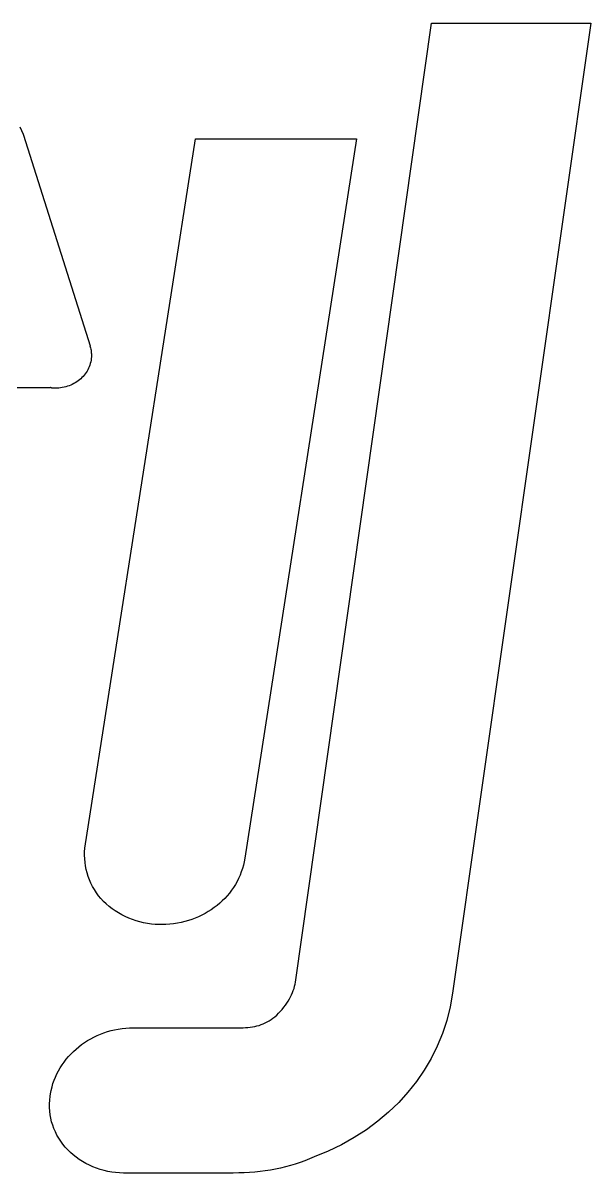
# Model space of a CAD drawing. Header units: millimetres. Extents: x 6 to 276, y -192 to -5.
# Drawn here: x 134.115 to 136.266, y -191.039 to -186.683 of the extents above; entities that cross this region are included whole.
import ezdxf

# ---------------------------------------------------------------- set-up
doc = ezdxf.new("R2010")
doc.units = ezdxf.units.MM
doc.layers.add('BLUETHIRTYONE', color=171, linetype='CONTINUOUS')
doc.layers.add('RED', color=14, linetype='CONTINUOUS')

msp = doc.modelspace()

# ---------------------------------------------------------------- linework, layer by layer
at = {"layer": 'BLUETHIRTYONE', "linetype": 'CONTINUOUS'}
for p, q in [((135.1466, -190.3158), (135.6622, -186.6831)), ((135.6622, -186.6831), (136.2656, -186.6831)), ((136.2656, -186.6831), (135.7416, -190.3575)), ((134.1033, -187.0761), (134.1152, -187.1045)), ((134.1152, -187.1045), (134.1173, -187.1083)), ((134.1173, -187.1083), (134.3699, -187.9054)), ((134.3491, -189.809), (134.7687, -187.1216)), ((134.7687, -187.1216), (135.3783, -187.1216)), ((135.3783, -187.1216), (134.9545, -189.847)), ((134.3699, -187.9054), (134.3679, -187.9054)), ((134.3679, -187.9054), (134.3693, -187.9097)), ((134.3693, -187.9097), (134.3706, -187.914)), ((134.3706, -187.914), (134.3717, -187.9183)), ((134.3717, -187.9183), (134.3726, -187.9227)), ((134.3726, -187.9227), (134.3732, -187.9272)), ((134.3732, -187.9272), (134.3737, -187.9318)), ((134.3739, -187.948), (134.3734, -187.9544)), ((134.3737, -187.9318), (134.374, -187.9366)), ((134.3741, -187.9415), (134.3739, -187.948)), ((134.374, -187.9366), (134.3741, -187.9415)), ((134.3604, -187.9962), (134.3573, -188.0016)), ((134.3632, -187.9907), (134.3604, -187.9962)), ((134.3657, -187.985), (134.3632, -187.9907)), ((134.3678, -187.9791), (134.3657, -187.985)), ((134.3697, -187.9731), (134.3678, -187.9791)), ((134.3713, -187.967), (134.3697, -187.9731)), ((134.3725, -187.9608), (134.3713, -187.967)), ((134.3734, -187.9544), (134.3725, -187.9608)), ((134.3236, -188.0385), (134.3184, -188.0421)), ((134.3286, -188.0346), (134.3236, -188.0385)), ((134.3334, -188.0304), (134.3286, -188.0346)), ((134.338, -188.0261), (134.3334, -188.0304)), ((134.3423, -188.0216), (134.338, -188.0261)), ((134.3465, -188.0169), (134.3423, -188.0216)), ((134.3503, -188.012), (134.3465, -188.0169)), ((134.3539, -188.0069), (134.3503, -188.012)), ((134.3573, -188.0016), (134.3539, -188.0069)), ((134.2175, -188.0648), (133.777, -188.0648)), ((134.2187, -188.0636), (134.2175, -188.0629)), ((134.2175, -188.0629), (134.2175, -188.0648)), ((134.2199, -188.0642), (134.2187, -188.0636)), ((134.2211, -188.0647), (134.2199, -188.0642)), ((134.2222, -188.0651), (134.2211, -188.0647)), ((134.2234, -188.0655), (134.2222, -188.0651)), ((134.2246, -188.0658), (134.2234, -188.0655)), ((134.2258, -188.0661), (134.2246, -188.0658)), ((134.2269, -188.0663), (134.2258, -188.0661)), ((134.2281, -188.0664), (134.2269, -188.0663)), ((134.2293, -188.0665), (134.2281, -188.0664)), ((134.2305, -188.0666), (134.2293, -188.0665)), ((134.2316, -188.0667), (134.2305, -188.0666)), ((134.234, -188.0667), (134.2316, -188.0667)), ((134.2363, -188.0667), (134.234, -188.0667)), ((134.2433, -188.0666), (134.2363, -188.0667)), ((134.2503, -188.0661), (134.2433, -188.0666)), ((134.2571, -188.0653), (134.2503, -188.0661)), ((134.2638, -188.0642), (134.2571, -188.0653)), ((134.2704, -188.0628), (134.2638, -188.0642)), ((134.277, -188.0612), (134.2704, -188.0628)), ((134.2833, -188.0592), (134.277, -188.0612)), ((134.2896, -188.057), (134.2833, -188.0592)), ((134.2957, -188.0546), (134.2896, -188.057)), ((134.3016, -188.0518), (134.2957, -188.0546)), ((134.3074, -188.0488), (134.3016, -188.0518)), ((134.313, -188.0456), (134.3074, -188.0488)), ((134.3184, -188.0421), (134.313, -188.0456)), ((134.3481, -189.8356), (134.3482, -189.8223)), ((134.3482, -189.8223), (134.3491, -189.809)), ((134.3486, -189.849), (134.3481, -189.8356)), ((134.3499, -189.8624), (134.3486, -189.849)), ((134.3518, -189.8757), (134.3499, -189.8624)), ((134.9522, -189.8602), (134.9493, -189.8733)), ((134.9545, -189.847), (134.9522, -189.8602)), ((134.3545, -189.889), (134.3518, -189.8757)), ((134.3578, -189.9022), (134.3545, -189.889)), ((134.3619, -189.9153), (134.3578, -189.9022)), ((134.9368, -189.9109), (134.9314, -189.923)), ((134.9416, -189.8986), (134.9368, -189.9109)), ((134.9457, -189.8861), (134.9416, -189.8986)), ((134.9493, -189.8733), (134.9457, -189.8861)), ((134.3666, -189.9282), (134.3619, -189.9153)), ((134.3721, -189.9409), (134.3666, -189.9282)), ((134.3783, -189.9533), (134.3721, -189.9409)), ((134.3852, -189.9654), (134.3783, -189.9533)), ((134.9191, -189.9462), (134.9121, -189.9573)), ((134.9255, -189.9347), (134.9191, -189.9462)), ((134.9314, -189.923), (134.9255, -189.9347)), ((134.3928, -189.9772), (134.3852, -189.9654)), ((134.4012, -189.9886), (134.3928, -189.9772)), ((134.4102, -189.9997), (134.4012, -189.9886)), ((134.42, -190.0102), (134.4102, -189.9997)), ((134.8791, -189.9986), (134.8697, -190.008)), ((134.8881, -189.9888), (134.8791, -189.9986)), ((134.8966, -189.9787), (134.8881, -189.9888)), ((134.9046, -189.9682), (134.8966, -189.9787)), ((134.9121, -189.9573), (134.9046, -189.9682)), ((134.4301, -190.0199), (134.42, -190.0102)), ((134.4408, -190.0292), (134.4301, -190.0199)), ((134.4521, -190.038), (134.4408, -190.0292)), ((134.4639, -190.0463), (134.4521, -190.038)), ((134.8279, -190.0416), (134.8164, -190.0489)), ((134.8389, -190.0338), (134.8279, -190.0416)), ((134.8496, -190.0256), (134.8389, -190.0338)), ((134.8599, -190.017), (134.8496, -190.0256)), ((134.8697, -190.008), (134.8599, -190.017)), ((134.4761, -190.054), (134.4639, -190.0463)), ((134.4888, -190.0612), (134.4761, -190.054)), ((134.5019, -190.0678), (134.4888, -190.0612)), ((134.5153, -190.0738), (134.5019, -190.0678)), ((134.5291, -190.0792), (134.5153, -190.0738)), ((134.5431, -190.0839), (134.5291, -190.0792)), ((134.5574, -190.088), (134.5431, -190.0839)), ((134.7274, -190.0866), (134.7136, -190.0899)), ((134.741, -190.0828), (134.7274, -190.0866)), ((134.7543, -190.0784), (134.741, -190.0828)), ((134.7673, -190.0735), (134.7543, -190.0784)), ((134.7801, -190.0681), (134.7673, -190.0735)), ((134.7925, -190.0622), (134.7801, -190.0681)), ((134.8047, -190.0558), (134.7925, -190.0622)), ((134.8164, -190.0489), (134.8047, -190.0558)), ((134.5718, -190.0913), (134.5574, -190.088)), ((134.5865, -190.094), (134.5718, -190.0913)), ((134.6012, -190.0959), (134.5865, -190.094)), ((134.616, -190.0971), (134.6012, -190.0959)), ((134.6309, -190.0975), (134.616, -190.0971)), ((134.6413, -190.0975), (134.6309, -190.0975)), ((134.6561, -190.0972), (134.6413, -190.0975)), ((134.6708, -190.0963), (134.6561, -190.0972)), ((134.6852, -190.0947), (134.6708, -190.0963)), ((134.6995, -190.0926), (134.6852, -190.0947)), ((134.7136, -190.0899), (134.6995, -190.0926)), ((135.1353, -190.3557), (135.1384, -190.3476)), ((135.1384, -190.3476), (135.1411, -190.3396)), ((135.1411, -190.3396), (135.1434, -190.3316)), ((135.1434, -190.3316), (135.1452, -190.3236)), ((135.1452, -190.3236), (135.1466, -190.3158)), ((135.1138, -190.3957), (135.1189, -190.3878)), ((135.1189, -190.3878), (135.1236, -190.3798)), ((135.1236, -190.3798), (135.1279, -190.3718)), ((135.1279, -190.3718), (135.1318, -190.3638)), ((135.1318, -190.3638), (135.1353, -190.3557)), ((135.7416, -190.3575), (135.7323, -190.4099)), ((135.0756, -190.441), (135.0829, -190.4338)), ((135.0829, -190.4338), (135.0898, -190.4265)), ((135.0898, -190.4265), (135.0963, -190.419)), ((135.0963, -190.419), (135.1025, -190.4113)), ((135.1025, -190.4113), (135.1084, -190.4036)), ((135.1084, -190.4036), (135.1138, -190.3957)), ((135.7323, -190.4099), (135.7195, -190.461)), ((135.0087, -190.4796), (135.0166, -190.4769)), ((135.0166, -190.4769), (135.0244, -190.4737)), ((135.0244, -190.4737), (135.032, -190.4702)), ((135.032, -190.4702), (135.0395, -190.4663)), ((135.0395, -190.4663), (135.0469, -190.4621)), ((135.0469, -190.4621), (135.0542, -190.4574)), ((135.0542, -190.4574), (135.0614, -190.4523)), ((135.0614, -190.4523), (135.0685, -190.4469)), ((135.0685, -190.4469), (135.0756, -190.441)), ((135.7195, -190.461), (135.7032, -190.5105)), ((134.3835, -190.5243), (134.3959, -190.5183)), ((134.3959, -190.5183), (134.4086, -190.5128)), ((134.4086, -190.5128), (134.4216, -190.5079)), ((134.4216, -190.5079), (134.4348, -190.5035)), ((134.4348, -190.5035), (134.4483, -190.4996)), ((134.4483, -190.4996), (134.462, -190.4962)), ((134.462, -190.4962), (134.4758, -190.4935)), ((134.4758, -190.4935), (134.4899, -190.4913)), ((134.4899, -190.4913), (134.504, -190.4898)), ((134.504, -190.4898), (134.5184, -190.4888)), ((134.5184, -190.4888), (134.5328, -190.4885)), ((134.5328, -190.4885), (134.9482, -190.4885)), ((134.9482, -190.4885), (134.9575, -190.4883)), ((134.9575, -190.4883), (134.9666, -190.4878)), ((134.9666, -190.4878), (134.9754, -190.4869)), ((134.9754, -190.4869), (134.984, -190.4856)), ((134.984, -190.4856), (134.9924, -190.484)), ((134.9924, -190.484), (135.0006, -190.482)), ((135.0006, -190.482), (135.0087, -190.4796)), ((135.7032, -190.5105), (135.6835, -190.5586)), ((134.3157, -190.5697), (134.3261, -190.5611)), ((134.3261, -190.5611), (134.3369, -190.5528)), ((134.3369, -190.5528), (134.348, -190.545)), ((134.348, -190.545), (134.3595, -190.5376)), ((134.3595, -190.5376), (134.3713, -190.5307)), ((134.3713, -190.5307), (134.3835, -190.5243)), ((135.6835, -190.5586), (135.6605, -190.605)), ((134.2704, -190.6187), (134.2785, -190.6082)), ((134.2785, -190.6082), (134.2872, -190.598)), ((134.2872, -190.598), (134.2962, -190.5882)), ((134.2962, -190.5882), (134.3058, -190.5788)), ((134.3058, -190.5788), (134.3157, -190.5697)), ((135.6605, -190.605), (135.6343, -190.6497)), ((134.243, -190.6637), (134.2491, -190.652)), ((134.2491, -190.652), (134.2556, -190.6406)), ((134.2556, -190.6406), (134.2628, -190.6295)), ((134.2628, -190.6295), (134.2704, -190.6187)), ((135.6343, -190.6497), (135.605, -190.6925)), ((134.2285, -190.7004), (134.2327, -190.6879)), ((134.2327, -190.6879), (134.2376, -190.6757)), ((134.2376, -190.6757), (134.243, -190.6637)), ((135.605, -190.6925), (135.5727, -190.7333)), ((134.2175, -190.7485), (134.2196, -190.739)), ((134.2196, -190.739), (134.2219, -190.7259)), ((134.2219, -190.7259), (134.2249, -190.7131)), ((134.2249, -190.7131), (134.2285, -190.7004)), ((135.5727, -190.7333), (135.5375, -190.7721)), ((134.2153, -190.7768), (134.216, -190.7627)), ((134.2154, -190.7907), (134.2153, -190.7768)), ((134.216, -190.7627), (134.2175, -190.7485)), ((135.5375, -190.7721), (135.4995, -190.8088)), ((134.2162, -190.8045), (134.2154, -190.7907)), ((134.2179, -190.8182), (134.2162, -190.8045)), ((134.2203, -190.8316), (134.2179, -190.8182)), ((135.4995, -190.8088), (135.4588, -190.8432)), ((134.2235, -190.8449), (134.2203, -190.8316)), ((134.2275, -190.8579), (134.2235, -190.8449)), ((134.2321, -190.8707), (134.2275, -190.8579)), ((134.2375, -190.8832), (134.2321, -190.8707)), ((135.4588, -190.8432), (135.4154, -190.8753)), ((134.2436, -190.8954), (134.2375, -190.8832)), ((134.2504, -190.9073), (134.2436, -190.8954)), ((134.2579, -190.9189), (134.2504, -190.9073)), ((135.3695, -190.9049), (135.3212, -190.932)), ((135.4154, -190.8753), (135.3695, -190.9049)), ((134.2661, -190.9302), (134.2579, -190.9189)), ((134.2749, -190.9411), (134.2661, -190.9302)), ((134.2843, -190.9516), (134.2749, -190.9411)), ((134.2944, -190.9613), (134.2843, -190.9516)), ((135.2705, -190.9565), (135.2176, -190.9782)), ((135.3212, -190.932), (135.2705, -190.9565)), ((134.3051, -190.9706), (134.2944, -190.9613)), ((134.3164, -190.9794), (134.3051, -190.9706)), ((134.3282, -190.9876), (134.3164, -190.9794)), ((134.3404, -190.9954), (134.3282, -190.9876)), ((134.3531, -191.0026), (134.3404, -190.9954)), ((135.164, -190.9993), (135.1458, -191.0053)), ((135.182, -190.9928), (135.164, -190.9993)), ((135.1999, -190.9857), (135.182, -190.9928)), ((135.2176, -190.9782), (135.1999, -190.9857)), ((134.3662, -191.0092), (134.3531, -191.0026)), ((134.3796, -191.0152), (134.3662, -191.0092)), ((134.3934, -191.0205), (134.3796, -191.0152)), ((134.4074, -191.0253), (134.3934, -191.0205)), ((134.4217, -191.0293), (134.4074, -191.0253)), ((134.4361, -191.0327), (134.4217, -191.0293)), ((134.4508, -191.0354), (134.4361, -191.0327)), ((134.4655, -191.0373), (134.4508, -191.0354)), ((134.4803, -191.0385), (134.4655, -191.0373)), ((134.4952, -191.0389), (134.4803, -191.0385)), ((134.9107, -191.0389), (134.4952, -191.0389)), ((134.9317, -191.0387), (134.9107, -191.0389)), ((134.9524, -191.038), (134.9317, -191.0387)), ((134.9728, -191.0369), (134.9524, -191.038)), ((134.993, -191.0353), (134.9728, -191.0369)), ((135.0129, -191.0332), (134.993, -191.0353)), ((135.0325, -191.0307), (135.0129, -191.0332)), ((135.052, -191.0277), (135.0325, -191.0307)), ((135.0712, -191.0242), (135.052, -191.0277)), ((135.0901, -191.0202), (135.0712, -191.0242)), ((135.1089, -191.0157), (135.0901, -191.0202)), ((135.1275, -191.0107), (135.1089, -191.0157)), ((135.1458, -191.0053), (135.1275, -191.0107))]:
    msp.add_line(p, q, dxfattribs=at)
at = {"layer": 'RED', "linetype": 'CONTINUOUS'}
for p, q in [((135.1466, -190.3158), (135.6622, -186.6831)), ((135.6622, -186.6831), (136.2656, -186.6831)), ((136.2656, -186.6831), (135.7416, -190.3575)), ((134.1033, -187.0761), (134.1152, -187.1045)), ((134.1152, -187.1045), (134.1173, -187.1083)), ((134.1173, -187.1083), (134.3699, -187.9054)), ((134.3491, -189.809), (134.7687, -187.1216)), ((134.7687, -187.1216), (135.3783, -187.1216)), ((135.3783, -187.1216), (134.9545, -189.847)), ((134.3699, -187.9054), (134.3679, -187.9054)), ((134.3679, -187.9054), (134.3693, -187.9097)), ((134.3693, -187.9097), (134.3706, -187.914)), ((134.3706, -187.914), (134.3717, -187.9183)), ((134.3717, -187.9183), (134.3726, -187.9227)), ((134.3726, -187.9227), (134.3732, -187.9272)), ((134.3732, -187.9272), (134.3737, -187.9318)), ((134.3739, -187.948), (134.3734, -187.9544)), ((134.3737, -187.9318), (134.374, -187.9366)), ((134.3741, -187.9415), (134.3739, -187.948)), ((134.374, -187.9366), (134.3741, -187.9415)), ((134.3604, -187.9962), (134.3573, -188.0016)), ((134.3632, -187.9907), (134.3604, -187.9962)), ((134.3657, -187.985), (134.3632, -187.9907)), ((134.3678, -187.9791), (134.3657, -187.985)), ((134.3697, -187.9731), (134.3678, -187.9791)), ((134.3713, -187.967), (134.3697, -187.9731)), ((134.3725, -187.9608), (134.3713, -187.967)), ((134.3734, -187.9544), (134.3725, -187.9608)), ((134.3236, -188.0385), (134.3184, -188.0421)), ((134.3286, -188.0346), (134.3236, -188.0385)), ((134.3334, -188.0304), (134.3286, -188.0346)), ((134.338, -188.0261), (134.3334, -188.0304)), ((134.3423, -188.0216), (134.338, -188.0261)), ((134.3465, -188.0169), (134.3423, -188.0216)), ((134.3503, -188.012), (134.3465, -188.0169)), ((134.3539, -188.0069), (134.3503, -188.012)), ((134.3573, -188.0016), (134.3539, -188.0069)), ((134.2175, -188.0648), (133.777, -188.0648)), ((134.2187, -188.0636), (134.2175, -188.0629)), ((134.2175, -188.0629), (134.2175, -188.0648)), ((134.2199, -188.0642), (134.2187, -188.0636)), ((134.2211, -188.0647), (134.2199, -188.0642)), ((134.2222, -188.0651), (134.2211, -188.0647)), ((134.2234, -188.0655), (134.2222, -188.0651)), ((134.2246, -188.0658), (134.2234, -188.0655)), ((134.2258, -188.0661), (134.2246, -188.0658)), ((134.2269, -188.0663), (134.2258, -188.0661)), ((134.2281, -188.0664), (134.2269, -188.0663)), ((134.2293, -188.0665), (134.2281, -188.0664)), ((134.2305, -188.0666), (134.2293, -188.0665)), ((134.2316, -188.0667), (134.2305, -188.0666)), ((134.234, -188.0667), (134.2316, -188.0667)), ((134.2363, -188.0667), (134.234, -188.0667)), ((134.2433, -188.0666), (134.2363, -188.0667)), ((134.2503, -188.0661), (134.2433, -188.0666)), ((134.2571, -188.0653), (134.2503, -188.0661)), ((134.2638, -188.0642), (134.2571, -188.0653)), ((134.2704, -188.0628), (134.2638, -188.0642)), ((134.277, -188.0612), (134.2704, -188.0628)), ((134.2833, -188.0592), (134.277, -188.0612)), ((134.2896, -188.057), (134.2833, -188.0592)), ((134.2957, -188.0546), (134.2896, -188.057)), ((134.3016, -188.0518), (134.2957, -188.0546)), ((134.3074, -188.0488), (134.3016, -188.0518)), ((134.313, -188.0456), (134.3074, -188.0488)), ((134.3184, -188.0421), (134.313, -188.0456)), ((134.3481, -189.8356), (134.3482, -189.8223)), ((134.3482, -189.8223), (134.3491, -189.809)), ((134.3486, -189.849), (134.3481, -189.8356)), ((134.3499, -189.8624), (134.3486, -189.849)), ((134.3518, -189.8757), (134.3499, -189.8624)), ((134.9522, -189.8602), (134.9493, -189.8733)), ((134.9545, -189.847), (134.9522, -189.8602)), ((134.3545, -189.889), (134.3518, -189.8757)), ((134.3578, -189.9022), (134.3545, -189.889)), ((134.3619, -189.9153), (134.3578, -189.9022)), ((134.9368, -189.9109), (134.9314, -189.923)), ((134.9416, -189.8986), (134.9368, -189.9109)), ((134.9457, -189.8861), (134.9416, -189.8986)), ((134.9493, -189.8733), (134.9457, -189.8861)), ((134.3666, -189.9282), (134.3619, -189.9153)), ((134.3721, -189.9409), (134.3666, -189.9282)), ((134.3783, -189.9533), (134.3721, -189.9409)), ((134.3852, -189.9654), (134.3783, -189.9533)), ((134.9191, -189.9462), (134.9121, -189.9573)), ((134.9255, -189.9347), (134.9191, -189.9462)), ((134.9314, -189.923), (134.9255, -189.9347)), ((134.3928, -189.9772), (134.3852, -189.9654)), ((134.4012, -189.9886), (134.3928, -189.9772)), ((134.4102, -189.9997), (134.4012, -189.9886)), ((134.42, -190.0102), (134.4102, -189.9997)), ((134.8791, -189.9986), (134.8697, -190.008)), ((134.8881, -189.9888), (134.8791, -189.9986)), ((134.8966, -189.9787), (134.8881, -189.9888)), ((134.9046, -189.9682), (134.8966, -189.9787)), ((134.9121, -189.9573), (134.9046, -189.9682)), ((134.4301, -190.0199), (134.42, -190.0102)), ((134.4408, -190.0292), (134.4301, -190.0199)), ((134.4521, -190.038), (134.4408, -190.0292)), ((134.4639, -190.0463), (134.4521, -190.038)), ((134.8279, -190.0416), (134.8164, -190.0489)), ((134.8389, -190.0338), (134.8279, -190.0416)), ((134.8496, -190.0256), (134.8389, -190.0338)), ((134.8599, -190.017), (134.8496, -190.0256)), ((134.8697, -190.008), (134.8599, -190.017)), ((134.4761, -190.054), (134.4639, -190.0463)), ((134.4888, -190.0612), (134.4761, -190.054)), ((134.5019, -190.0678), (134.4888, -190.0612)), ((134.5153, -190.0738), (134.5019, -190.0678)), ((134.5291, -190.0792), (134.5153, -190.0738)), ((134.5431, -190.0839), (134.5291, -190.0792)), ((134.5574, -190.088), (134.5431, -190.0839)), ((134.7274, -190.0866), (134.7136, -190.0899)), ((134.741, -190.0828), (134.7274, -190.0866)), ((134.7543, -190.0784), (134.741, -190.0828)), ((134.7673, -190.0735), (134.7543, -190.0784)), ((134.7801, -190.0681), (134.7673, -190.0735)), ((134.7925, -190.0622), (134.7801, -190.0681)), ((134.8047, -190.0558), (134.7925, -190.0622)), ((134.8164, -190.0489), (134.8047, -190.0558)), ((134.5718, -190.0913), (134.5574, -190.088)), ((134.5865, -190.094), (134.5718, -190.0913)), ((134.6012, -190.0959), (134.5865, -190.094)), ((134.616, -190.0971), (134.6012, -190.0959)), ((134.6309, -190.0975), (134.616, -190.0971)), ((134.6413, -190.0975), (134.6309, -190.0975)), ((134.6561, -190.0972), (134.6413, -190.0975)), ((134.6708, -190.0963), (134.6561, -190.0972)), ((134.6852, -190.0947), (134.6708, -190.0963)), ((134.6995, -190.0926), (134.6852, -190.0947)), ((134.7136, -190.0899), (134.6995, -190.0926)), ((135.1353, -190.3557), (135.1384, -190.3476)), ((135.1384, -190.3476), (135.1411, -190.3396)), ((135.1411, -190.3396), (135.1434, -190.3316)), ((135.1434, -190.3316), (135.1452, -190.3236)), ((135.1452, -190.3236), (135.1466, -190.3158)), ((135.1138, -190.3957), (135.1189, -190.3878)), ((135.1189, -190.3878), (135.1236, -190.3798)), ((135.1236, -190.3798), (135.1279, -190.3718)), ((135.1279, -190.3718), (135.1318, -190.3638)), ((135.1318, -190.3638), (135.1353, -190.3557)), ((135.7416, -190.3575), (135.7323, -190.4099)), ((135.0756, -190.441), (135.0829, -190.4338)), ((135.0829, -190.4338), (135.0898, -190.4265)), ((135.0898, -190.4265), (135.0963, -190.419)), ((135.0963, -190.419), (135.1025, -190.4113)), ((135.1025, -190.4113), (135.1084, -190.4036)), ((135.1084, -190.4036), (135.1138, -190.3957)), ((135.7323, -190.4099), (135.7195, -190.461)), ((135.0087, -190.4796), (135.0166, -190.4769)), ((135.0166, -190.4769), (135.0244, -190.4737)), ((135.0244, -190.4737), (135.032, -190.4702)), ((135.032, -190.4702), (135.0395, -190.4663)), ((135.0395, -190.4663), (135.0469, -190.4621)), ((135.0469, -190.4621), (135.0542, -190.4574)), ((135.0542, -190.4574), (135.0614, -190.4523)), ((135.0614, -190.4523), (135.0685, -190.4469)), ((135.0685, -190.4469), (135.0756, -190.441)), ((135.7195, -190.461), (135.7032, -190.5105)), ((134.3835, -190.5243), (134.3959, -190.5183)), ((134.3959, -190.5183), (134.4086, -190.5128)), ((134.4086, -190.5128), (134.4216, -190.5079)), ((134.4216, -190.5079), (134.4348, -190.5035)), ((134.4348, -190.5035), (134.4483, -190.4996)), ((134.4483, -190.4996), (134.462, -190.4962)), ((134.462, -190.4962), (134.4758, -190.4935)), ((134.4758, -190.4935), (134.4899, -190.4913)), ((134.4899, -190.4913), (134.504, -190.4898)), ((134.504, -190.4898), (134.5184, -190.4888)), ((134.5184, -190.4888), (134.5328, -190.4885)), ((134.5328, -190.4885), (134.9482, -190.4885)), ((134.9482, -190.4885), (134.9575, -190.4883)), ((134.9575, -190.4883), (134.9666, -190.4878)), ((134.9666, -190.4878), (134.9754, -190.4869)), ((134.9754, -190.4869), (134.984, -190.4856)), ((134.984, -190.4856), (134.9924, -190.484)), ((134.9924, -190.484), (135.0006, -190.482)), ((135.0006, -190.482), (135.0087, -190.4796)), ((135.7032, -190.5105), (135.6835, -190.5586)), ((134.3157, -190.5697), (134.3261, -190.5611)), ((134.3261, -190.5611), (134.3369, -190.5528)), ((134.3369, -190.5528), (134.348, -190.545)), ((134.348, -190.545), (134.3595, -190.5376)), ((134.3595, -190.5376), (134.3713, -190.5307)), ((134.3713, -190.5307), (134.3835, -190.5243)), ((135.6835, -190.5586), (135.6605, -190.605)), ((134.2704, -190.6187), (134.2785, -190.6082)), ((134.2785, -190.6082), (134.2872, -190.598)), ((134.2872, -190.598), (134.2962, -190.5882)), ((134.2962, -190.5882), (134.3058, -190.5788)), ((134.3058, -190.5788), (134.3157, -190.5697)), ((135.6605, -190.605), (135.6343, -190.6497)), ((134.243, -190.6637), (134.2491, -190.652)), ((134.2491, -190.652), (134.2556, -190.6406)), ((134.2556, -190.6406), (134.2628, -190.6295)), ((134.2628, -190.6295), (134.2704, -190.6187)), ((135.6343, -190.6497), (135.605, -190.6925)), ((134.2285, -190.7004), (134.2327, -190.6879)), ((134.2327, -190.6879), (134.2376, -190.6757)), ((134.2376, -190.6757), (134.243, -190.6637)), ((135.605, -190.6925), (135.5727, -190.7333)), ((134.2175, -190.7485), (134.2196, -190.739)), ((134.2196, -190.739), (134.2219, -190.7259)), ((134.2219, -190.7259), (134.2249, -190.7131)), ((134.2249, -190.7131), (134.2285, -190.7004)), ((135.5727, -190.7333), (135.5375, -190.7721)), ((134.2153, -190.7768), (134.216, -190.7627)), ((134.2154, -190.7907), (134.2153, -190.7768)), ((134.216, -190.7627), (134.2175, -190.7485)), ((135.5375, -190.7721), (135.4995, -190.8088)), ((134.2162, -190.8045), (134.2154, -190.7907)), ((134.2179, -190.8182), (134.2162, -190.8045)), ((134.2203, -190.8316), (134.2179, -190.8182)), ((135.4995, -190.8088), (135.4588, -190.8432)), ((134.2235, -190.8449), (134.2203, -190.8316)), ((134.2275, -190.8579), (134.2235, -190.8449)), ((134.2321, -190.8707), (134.2275, -190.8579)), ((134.2375, -190.8832), (134.2321, -190.8707)), ((135.4588, -190.8432), (135.4154, -190.8753)), ((134.2436, -190.8954), (134.2375, -190.8832)), ((134.2504, -190.9073), (134.2436, -190.8954)), ((134.2579, -190.9189), (134.2504, -190.9073)), ((135.3695, -190.9049), (135.3212, -190.932)), ((135.4154, -190.8753), (135.3695, -190.9049)), ((134.2661, -190.9302), (134.2579, -190.9189)), ((134.2749, -190.9411), (134.2661, -190.9302)), ((134.2843, -190.9516), (134.2749, -190.9411)), ((134.2944, -190.9613), (134.2843, -190.9516)), ((135.2705, -190.9565), (135.2176, -190.9782)), ((135.3212, -190.932), (135.2705, -190.9565)), ((134.3051, -190.9706), (134.2944, -190.9613)), ((134.3164, -190.9794), (134.3051, -190.9706)), ((134.3282, -190.9876), (134.3164, -190.9794)), ((134.3404, -190.9954), (134.3282, -190.9876)), ((134.3531, -191.0026), (134.3404, -190.9954)), ((135.164, -190.9993), (135.1458, -191.0053)), ((135.182, -190.9928), (135.164, -190.9993)), ((135.1999, -190.9857), (135.182, -190.9928)), ((135.2176, -190.9782), (135.1999, -190.9857)), ((134.3662, -191.0092), (134.3531, -191.0026)), ((134.3796, -191.0152), (134.3662, -191.0092)), ((134.3934, -191.0205), (134.3796, -191.0152)), ((134.4074, -191.0253), (134.3934, -191.0205)), ((134.4217, -191.0293), (134.4074, -191.0253)), ((134.4361, -191.0327), (134.4217, -191.0293)), ((134.4508, -191.0354), (134.4361, -191.0327)), ((134.4655, -191.0373), (134.4508, -191.0354)), ((134.4803, -191.0385), (134.4655, -191.0373)), ((134.4952, -191.0389), (134.4803, -191.0385)), ((134.9107, -191.0389), (134.4952, -191.0389)), ((134.9317, -191.0387), (134.9107, -191.0389)), ((134.9524, -191.038), (134.9317, -191.0387)), ((134.9728, -191.0369), (134.9524, -191.038)), ((134.993, -191.0353), (134.9728, -191.0369)), ((135.0129, -191.0332), (134.993, -191.0353)), ((135.0325, -191.0307), (135.0129, -191.0332)), ((135.052, -191.0277), (135.0325, -191.0307)), ((135.0712, -191.0242), (135.052, -191.0277)), ((135.0901, -191.0202), (135.0712, -191.0242)), ((135.1089, -191.0157), (135.0901, -191.0202)), ((135.1275, -191.0107), (135.1089, -191.0157)), ((135.1458, -191.0053), (135.1275, -191.0107))]:
    msp.add_line(p, q, dxfattribs=at)

doc.saveas('drawing.dxf')
